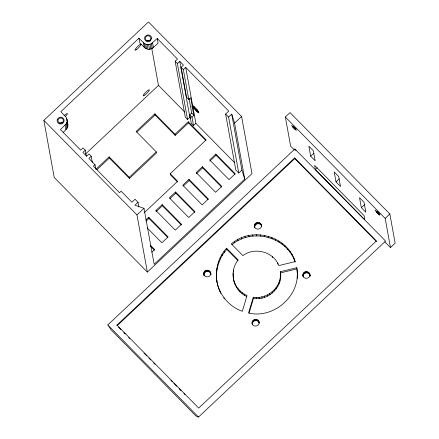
<?xml version="1.0" encoding="UTF-8"?>
<svg xmlns="http://www.w3.org/2000/svg" width="439" height="439" viewBox="0 0 439 439"><rect width="100%" height="100%" fill="white"/><g stroke="black" fill="none" stroke-linecap="round" stroke-linejoin="round"><path stroke-width="0.66" d="M219.988 291.715C213.436 277.547 215.862 259.701 226.584 248.205L238.201 259.998C228.631 271.225 233.082 290.711 246.756 296.435M216.921 281.372C215.231 269.919 219.023 257.918 226.798 249.374L226.584 248.205M233.619 279.747L233.087 272.97M63.139 132.463L66.882 128.726L67.897 126.081L67.079 119.995L66.196 117.328L60.845 111.665L138.922 38.215L144.508 43.659L147.208 44.624L148.656 44.646L151.395 43.752L157.233 38.478L177.493 59.056L175.15 61.262L185.324 117.235L187.557 119.507L189.9 117.301L179.732 61.328L177.389 63.534L187.557 119.507M67.897 126.081L67.079 119.995M280.28 277.349L280.395 271.725L296.737 267.713L296.951 268.882L280.609 272.893C282.529 287.638 267.944 300.902 253.473 298.416L253.265 297.247C265.705 299.239 278.666 289.943 280.28 277.349L280.494 278.518M296.737 267.713C301.95 294.371 274.589 319.208 248.529 313.062L253.265 297.247M297.269 278.403L297.219 275.33M210.693 273.618C210.687 278.611 202.324 277.453 203.822 272.63C205.194 268.218 211.785 270.435 210.907 274.787L210.599 272.729M309.868 275.05C309.857 280.044 301.489 278.891 302.998 274.062C304.37 269.656 310.955 271.873 310.082 276.213L309.769 274.161M203.784 274.402L203.998 275.571C202.807 271.313 209.869 269.59 210.813 273.892M261.348 224.987C262.637 229.827 254.247 230.788 254.439 225.772C254.488 221.185 261.874 221.591 261.562 226.156L261.018 224.153M261.232 225.322C259.471 221.887 253.682 224.088 254.746 227.83L254.439 225.772M252.107 322.687L252.414 324.745C249.78 319.373 259.295 317.04 259.235 323.071L258.692 321.068M252.315 323.856C252.288 320.465 257.353 319.23 258.9 322.237M303.168 277.004C301.988 272.745 309.04 271.022 309.983 275.33M86.357 156.268L85.254 150.198L83.02 147.927L80.677 150.133L60.412 129.554L66.031 124.05L67.046 121.411M249.122 312.963L253.473 298.416M193.116 106.068L192.205 107.039L193.934 115.309L191.986 117.136L193.517 125.559L195.86 123.354L192.913 107.111L193.857 106.156M194.444 106.918L193.506 107.884C203.328 118.678 197.676 109.371 192.699 105.953L185.692 67.381L183.348 69.587L188.786 99.51L190.729 97.683L192.298 106.326L192.699 105.953L192.271 106.309C191.157 106.057 192.858 108.076 193.204 106.205M195.174 107.791L194.236 108.751L195.382 108.021M195.997 108.702L195.059 109.657L196.217 108.927M196.859 109.596L195.915 110.546L197.462 109.563M192.567 107.368L193.945 106.002M197.698 110.419L196.749 111.358L197.769 110.683M192.084 106.853L193.023 105.925M198.466 111.105L197.506 112.038L198.51 111.33M43.851 120.368L148.475 21.95L241.593 116.516L251.975 173.657L147.35 272.07L54.233 177.504L43.851 120.368L136.968 214.934L147.35 272.07M138.922 38.215L139.772 42.89L145.358 48.328L148.053 49.294L149.507 49.316L152.245 48.427L158.084 43.154L157.233 38.478M85.254 150.198L82.911 152.404L86.637 156.191L88.98 153.985L91.213 156.251L92.316 162.32M85.6 153.913L158.463 85.375L151.642 47.813M188.786 99.51L186.553 97.244L181.115 67.321L183.458 65.115L179.732 61.328M91.213 156.251L88.87 158.457L95.022 164.702L95.751 168.713M95.022 164.702L93.425 166.205L119.507 192.699L121.104 191.19L131.93 202.187L135.053 199.246L138.027 202.269L138.889 206.988M95.823 169.366L109.13 156.855L129.242 177.279L129.456 178.443L156.465 153.035L156.257 151.867L136.145 131.442L154.885 113.811L174.996 134.235L175.21 135.404L188.479 122.92L188.271 121.751L174.996 134.235M97.024 169.608L109.344 158.018L109.13 156.855M136.847 132.144L155.099 114.98L154.885 113.811M192.512 107.489L194 106.342M193.517 125.559L191.283 123.288L189.752 114.87L191.7 113.037L189.088 98.676M129.242 177.279L156.257 151.867M238.772 173.043L228.604 117.07L231.726 114.135L241.894 170.102L238.772 173.043L235.798 170.019L225.624 114.047L228.746 111.111L185.692 67.381M138.027 202.269L134.905 205.211L143.992 208.327L154.166 264.294L244.737 179.096L234.563 123.129L231.726 114.135M177.427 181.955L170.442 174.859L170.233 173.696L206.149 139.909L188.271 121.751M136.968 214.934L143.992 208.327M234.563 123.129L241.593 116.516M144.53 212.443L177.68 181.258L170.233 173.696M145.847 219.944L148.733 217.234L168.099 236.901L161.854 242.778L147.208 227.907M155.916 210.479L162.161 204.601L181.532 224.269L175.282 230.146L155.916 210.479L156.125 211.642M175.589 191.969L169.344 197.841L188.715 217.514L194.96 211.636L175.589 191.969L175.803 193.133L194.696 212.328M189.022 179.337L182.772 185.209L202.143 204.881L208.388 199.004L189.022 179.337L189.231 180.5L208.13 199.69M202.45 166.699L196.206 172.576L215.571 192.249L221.821 186.372L202.45 166.699L202.664 167.868L221.558 187.058M215.878 154.067L209.633 159.944L229.004 179.617L235.249 173.74L215.878 154.067L216.092 155.236L234.986 174.426M146.061 221.113L148.942 218.402L148.733 217.234M156.608 211.192L162.375 205.77L162.161 204.601M170.036 198.56L175.803 193.133M183.469 185.927L189.231 180.5M196.414 173.745L202.664 167.868M209.847 161.113L216.092 155.236M294.421 150.028L290.651 146.203L285.345 116.999L290.025 112.598L389.843 213.969L395.149 243.168L390.469 247.574L384.816 241.834M151.784 252.249L154.671 249.539L150.418 245.22M292.917 127.321L291.628 125.318L294.498 127.793L296.38 130.465L292.917 127.321L293.806 126.481M293.515 127.99L294.404 127.151M294.141 128.649L295.035 127.809M294.761 129.258L295.656 128.418M295.332 129.779L296.226 128.94M107.796 324.937L294.871 148.964L385.574 241.077L198.499 417.05L195.86 415.898L111.116 329.832L107.796 324.937L198.499 417.05M116.95 325.069L294.657 157.908L376.415 240.945L198.713 408.105L116.95 325.069L117.081 325.771L294.783 158.611L294.657 157.908M310.697 156.229L308.875 146.22L313.347 150.764L315.164 160.767L310.697 156.229L313.973 153.145M315.389 169.597L314.62 165.366L364.079 215.598L364.847 219.824L315.389 169.597L317.26 167.835M336.027 181.955L334.205 171.945L338.678 176.483L340.494 186.493L336.027 181.955L339.303 178.871M361.352 207.68L359.536 197.671L364.002 202.209L365.824 212.218L361.352 207.68L364.633 204.596M376.349 212.053L375.065 210.051L377.93 212.525L379.812 215.192L376.349 212.053L377.238 211.214M376.947 212.723L377.836 211.883M377.573 213.381L378.467 212.542M378.199 213.996L379.087 213.156M378.769 214.512L379.658 213.672M379.247 214.896L380.136 214.056M390.469 247.574L385.162 218.375L389.843 213.969M192.474 107.434L192.913 107.111L193.506 107.884L194.625 107.138M234.426 241.51L231.271 243.799L242.882 255.591C254.582 246.685 273.64 251.684 278.869 265.595L295.211 261.578C287.666 237.109 255.103 226.936 234.426 241.51L234.64 242.679L232.011 244.583M234.64 242.679C255.114 228.264 287.364 238.037 295.189 262.154M233.411 278.578C234.766 286.052 240.089 292.55 247.053 295.524L242.312 311.333C228.982 306.576 218.677 294.278 216.712 280.203M285.345 116.999L385.162 218.375M294.783 158.611L376.547 241.642M175.15 61.262L177.389 63.534M181.115 67.321L183.348 69.587M225.624 114.047L228.604 117.07M191.7 113.037L193.934 115.309M189.752 114.87L191.986 117.136M158.463 85.375L184.792 112.11M189.9 117.301L190.833 118.245M195.86 123.354L234.613 162.71M188.479 122.92L205.891 140.595M155.099 114.98L175.21 135.404M226.798 249.374L237.949 260.695M162.375 205.77L181.269 224.96M109.344 158.018L129.456 178.443M148.942 218.402L167.841 237.592M150.632 246.389L154.407 250.225M118.525 327.236L120.928 329.678M123.814 332.608L125.258 334.074M128.622 337.492L129.582 338.469M144.014 353.121L146.9 356.051M148.821 358.004L150.747 359.958M153.634 362.894L155.077 364.359M170.947 380.476L172.39 381.941M173.833 383.406L176.719 386.336M179.123 388.778L181.044 390.732M183.93 393.662L184.896 394.639M294.871 148.964L295.979 150.593M220.833 293.433L220.021 291.139M252.206 323.576C253.144 327.878 260.201 326.161 259.021 321.902M241.894 170.102L244.737 179.096M67.93 124.671L66.794 118.612M309.44 273.332L309.654 274.501M308.897 272.614L309.111 273.777M308.189 272.059L308.397 273.228M307.349 271.703L307.563 272.871M306.444 271.571L306.658 272.74M305.539 271.675L305.747 272.844M304.682 272.01L304.896 273.173M303.942 272.542L304.156 273.706M303.365 273.245L303.579 274.413M302.998 274.062L303.212 275.231M302.861 274.946L303.069 276.115M297.17 271.511L297.422 275.862M293.812 258.022L294.026 259.191M292.061 254.615L292.27 255.783M289.981 251.399L290.195 252.568M287.594 248.392L287.808 249.561M284.916 245.626L285.13 246.789M281.975 243.129L282.189 244.293M278.798 240.923L279.012 242.092M275.418 239.03L275.626 240.199M280.395 271.725L280.609 272.893M280.51 274.54L280.719 275.708M277.657 263.06L277.865 264.223M279.703 280.109L279.917 281.278M271.862 237.466L272.07 238.629M278.787 282.787L279.001 283.951M277.547 285.339L277.761 286.502M272.257 256.563L272.465 257.731M268.163 236.242L268.377 237.411M276.005 287.726L276.213 288.895M264.36 235.381L264.574 236.55M274.177 289.916L274.386 291.084M260.481 223.44L260.689 224.609M259.767 222.886L259.981 224.055M272.092 291.875L272.306 293.043M258.928 222.529L259.142 223.698M260.492 234.876L260.706 236.045M258.022 222.397L258.236 223.566M257.111 222.502L257.325 223.671M269.782 293.576L269.996 294.745M256.261 222.831L256.469 224M255.52 223.363L255.734 224.532M254.944 224.066L255.158 225.234M256.579 234.75L256.793 235.913M254.576 224.889L254.79 226.052M267.28 294.992L267.494 296.16M264.629 296.106L264.838 297.274M252.672 234.986L252.886 236.149M261.858 296.896L262.072 298.065M248.803 235.584L249.017 236.753M259.01 297.357L259.224 298.525M245.011 236.555L245.22 237.718M256.129 297.472L256.343 298.641M258.148 320.349L258.362 321.518M257.435 319.795L257.649 320.964M256.596 319.444L256.81 320.613M241.329 237.867L241.543 239.035M255.69 319.312L255.904 320.481M254.785 319.416L254.999 320.585M253.929 319.746L254.143 320.914M253.188 320.283L253.402 321.452M252.612 320.986L252.826 322.155M237.79 239.529L238.004 240.698M252.249 321.803L252.458 322.972M244.501 294.245L244.715 295.409M242.13 292.665L242.344 293.834M239.974 290.816L240.188 291.979M238.07 288.719L238.284 289.888M233.449 270.183L233.658 271.346M236.434 286.42L236.643 287.583M235.101 283.934L235.315 285.103M233.071 275.785L233.285 276.954M234.086 281.306L234.3 282.475M224.126 251.201L224.34 252.365M221.975 254.406L222.183 255.575M220.142 257.797L220.356 258.966M218.649 261.348L218.863 262.517M223.961 297.702L224.175 298.866M217.519 265.019L217.728 266.188M216.751 268.772L216.965 269.941M216.367 272.575L216.575 273.744M218.556 287.605L218.77 288.769M216.35 276.4L216.559 277.569M217.448 283.951L217.662 285.114M210.27 271.895L210.479 273.063M209.727 271.176L209.941 272.345M209.019 270.627L209.227 271.79M208.179 270.27L208.393 271.439M207.268 270.139L207.482 271.307M206.363 270.243L206.577 271.406M205.507 270.572L205.721 271.741M204.766 271.104L204.98 272.273M204.19 271.812L204.404 272.976M203.822 272.63L204.036 273.799M203.685 273.513L203.894 274.682M152.547 42.885L153.398 47.56M151.395 43.752L152.245 48.427M150.072 44.35L150.923 49.02M148.656 44.646L149.507 49.316M147.208 44.624L148.053 49.294M145.803 44.29L146.653 48.959M144.508 43.659L145.358 48.328M143.394 42.753L144.244 47.428M66.69 122.788L67.535 127.458M66.031 124.05L66.882 128.726M65.098 125.148L65.949 129.823M297.022 269.513L297.379 272.674M64.127 115.616A4.275 0.785 -44.6 0 1 67.337 113.536A4.275 0.785 -44.6 0 1 65.257 116.686M147.35 40.876A2.672 2.607 -10.3 0 1 150.006 40.58M59.913 123.123A2.672 2.607 -10.3 0 1 62.563 122.81M151.587 38.402L150.5 40.811A3.523 3.435 -10.3 0 1 147.092 41.645L145.545 40.734L144.672 39.186A3.523 3.435 -10.3 0 1 145.073 36.574L147.257 35.027L149.068 35.054A3.523 3.435 -10.3 0 1 151.493 37.496L151.587 38.402M57.268 119.677C56.593 121.779 58.365 124.061 60.549 124.039A3.517 3.43 -10.3 0 0 63.628 122.366L64.138 120.659A3.517 3.43 -10.3 0 0 60.719 117.169L58.206 118.151L57.268 119.677M146.994 40.745A2.672 2.607 -10.3 0 0 150.736 38.05A2.672 2.607 -10.3 0 0 146.505 36.25A2.672 2.607 -10.3 0 0 146.994 40.745M59.589 122.986A2.672 2.607 -10.3 0 0 63.309 120.27A2.672 2.607 -10.3 0 0 59.067 118.497A2.672 2.607 -10.3 0 0 59.589 122.986M136.595 49.47A4.275 0.785 -44.6 0 0 141.089 44.306A4.275 0.785 -44.6 0 0 136.304 47.867A4.275 0.785 -44.6 0 0 136.595 49.47M144.875 95.043A4.275 0.785 -44.6 0 0 149.37 89.88A4.275 0.785 -44.6 0 0 144.585 93.441A4.275 0.785 -44.6 0 0 144.875 95.043"/></g></svg>
